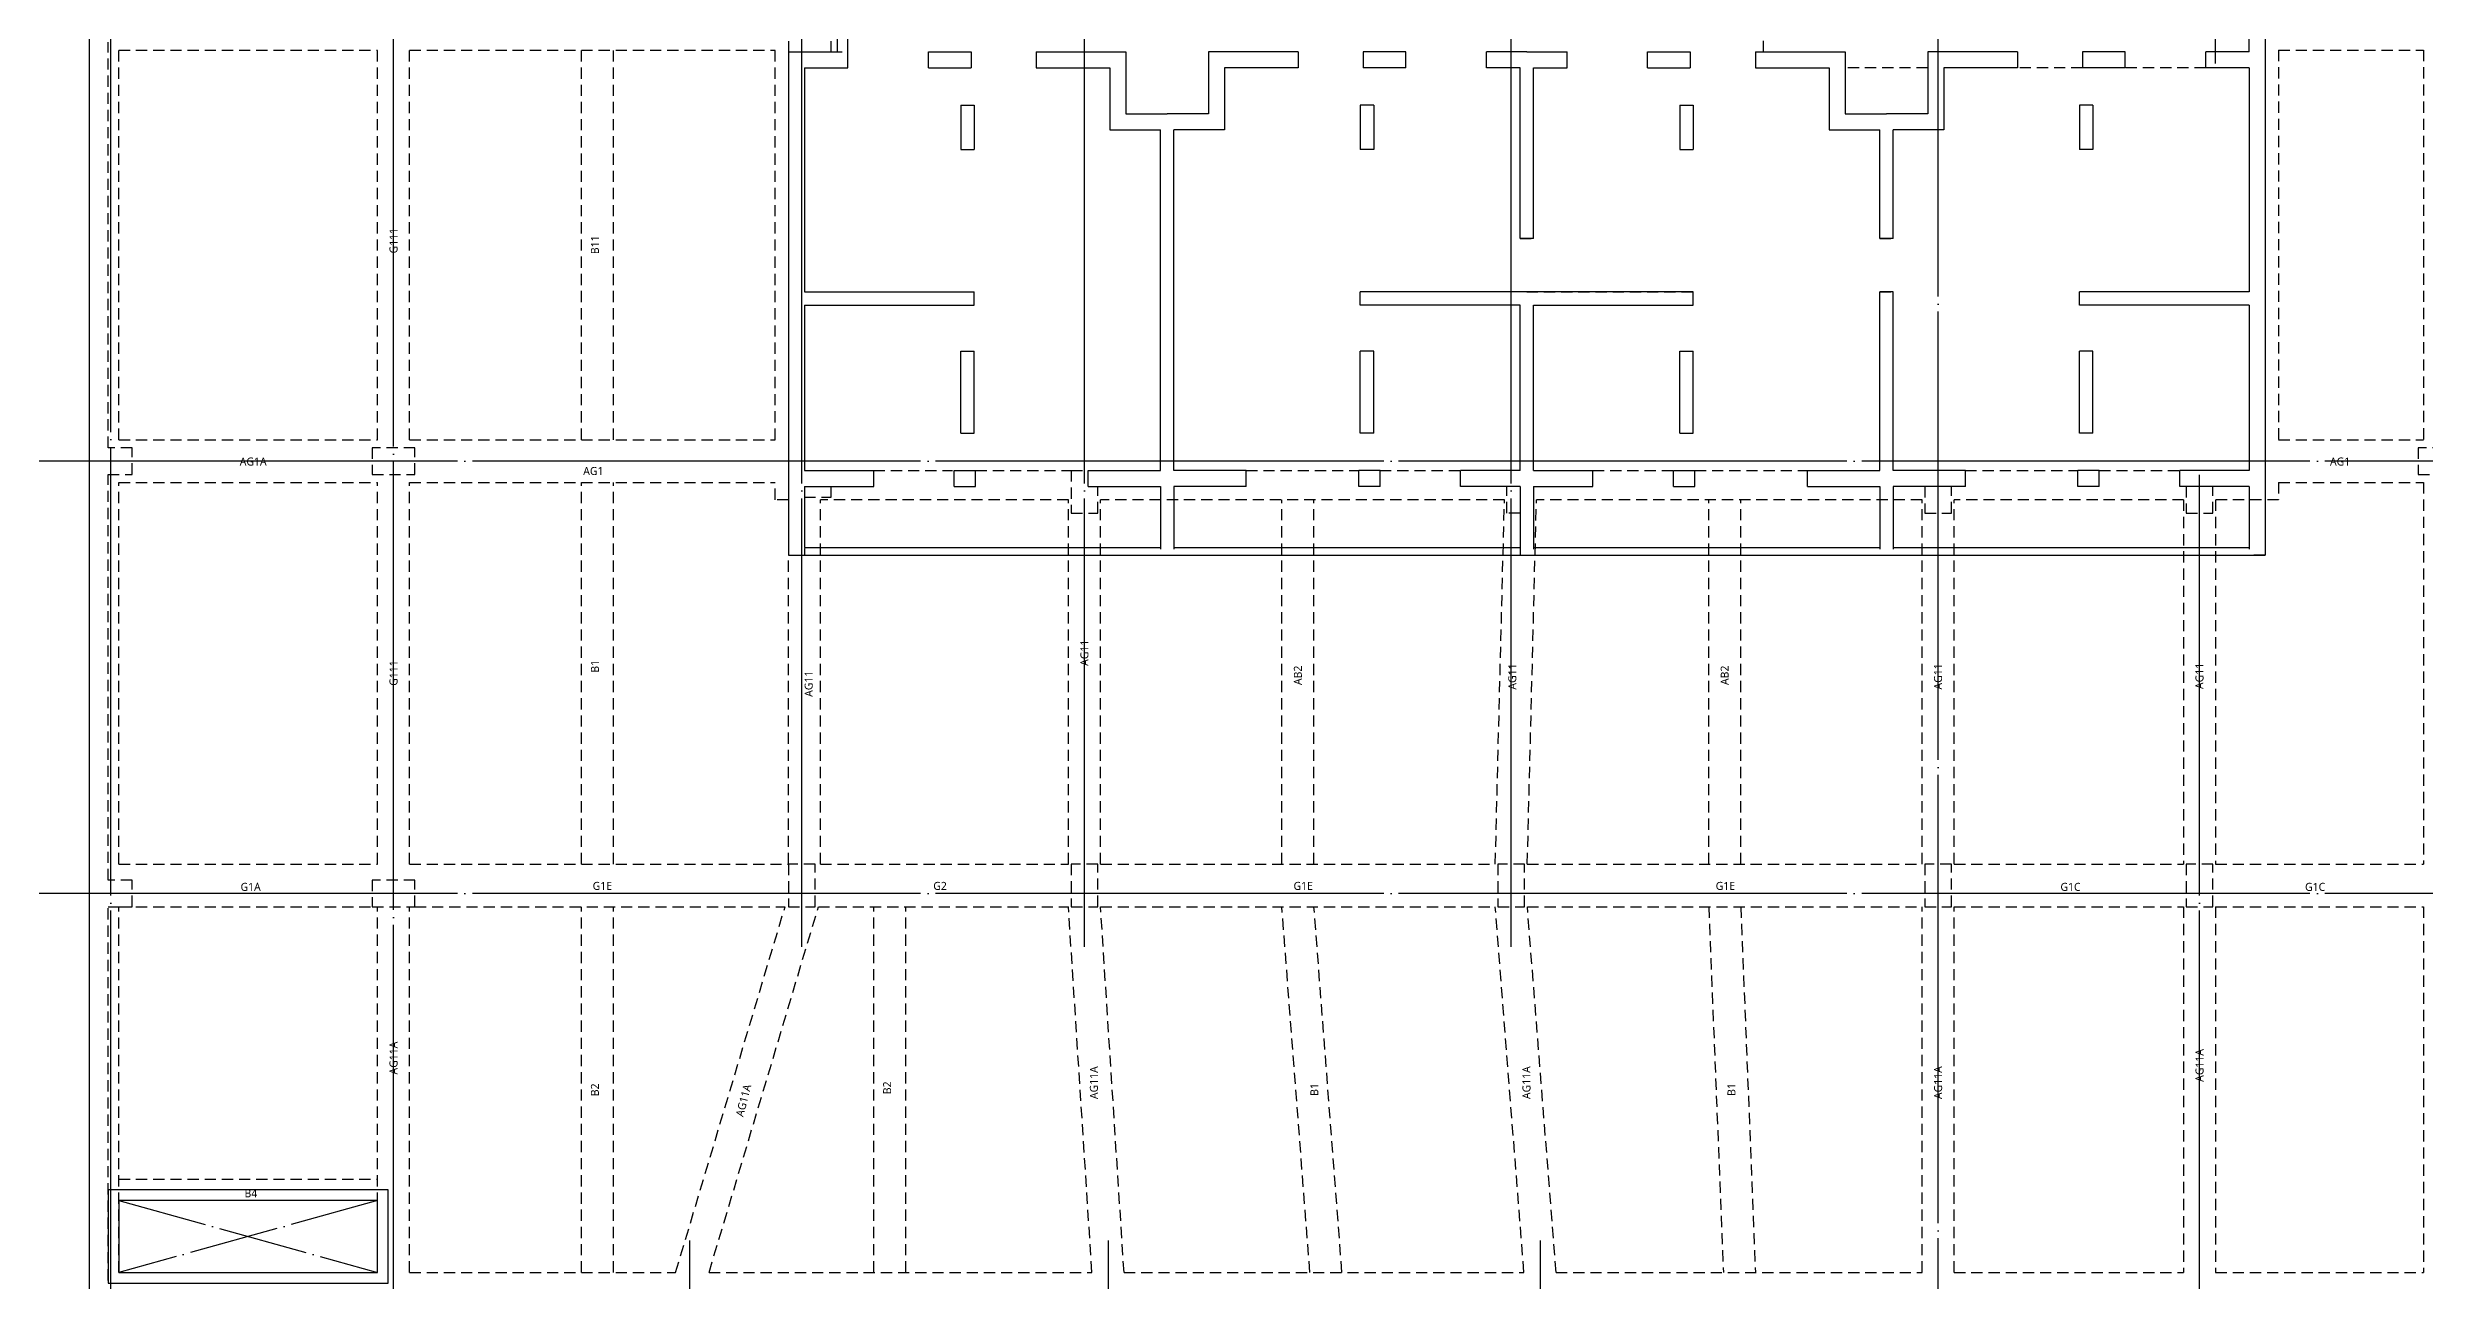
# Model space of a CAD drawing. Header units: millimetres. Extents: x 327808 to 2562540, y -728300 to 402793.
# Drawn here: x 2259564 to 2304115, y -609000 to -585904 of the extents above; entities that cross this region are included whole.
import ezdxf
from ezdxf.enums import TextEntityAlignment as Align
from ezdxf.xclip import XClip

# ---------------------------------------------------------------- set-up
doc = ezdxf.new("R2010")
doc.units = ezdxf.units.MM
doc.header["$LTSCALE"] = 140
doc.header["$XCLIPFRAME"] = 0
for name, pattern in [('XS-지하주차장$0$CEN', [62, 60, -1, 0, -1]), ('XS-지하주차장$0$DDOT', [14, 12, -1, 0, -1]), ('XS-지하주차장$0$HID', [2.3, 1.5, -0.8])]:
    doc.linetypes.add(name, pattern=pattern)
for name, color, linetype in [('XS-지하주차장$0$AWG', 5, 'XS-지하주차장$0$HID'), ('XS-지하주차장$0$B', 9, 'XS-지하주차장$0$HID'), ('XS-지하주차장$0$CEN-P', 14, 'XS-지하주차장$0$CEN'), ('XS-지하주차장$0$DA', 7, 'XS-지하주차장$0$HID'), ('XS-지하주차장$0$EL7', 7, 'Continuous'), ('XS-지하주차장$0$G', 4, 'XS-지하주차장$0$HID'), ('XS-지하주차장$0$OPEN', 9, 'XS-지하주차장$0$DDOT'), ('XS-지하주차장$0$W1-H', 11, 'XS-지하주차장$0$HID'), ('XS-지하주차장$0$W11', 40, 'Continuous'), ('XS-지하주차장$0$WG', 6, 'XS-지하주차장$0$HID')]:
    doc.layers.add(name, color=color, linetype=linetype)
doc.layers.add('XS-지하주차장$0$B-TEXT', color=7, linetype='Continuous', plot=False)
doc.layers.add('XS-지하주차장$0$G-TEXT', color=3, linetype='Continuous', plot=False)
doc.styles.add('XS-지하주차장$0$맑은 고딕', font='malgun.ttf')

# ---------------------------------------------------------------- blocks, each defined once
blk = doc.blocks.new('XS-지하주차장$0$B1-W')
at = {"layer": 'XS-지하주차장$0$W1-H'}
for p, q in [((-700, 48240), (-700, 117397)), ((40080, 74615), (40080, 63700)), ((39780, 73125), (39780, 73815)), ((-350, 65710), (-350, 73310)), ((12400, 73325), (12400, 73125)), ((12400, 73125), (12400, 63700)), ((13200, 73125), (13200, 73325)), ((13200, 73125), (13515, 73125)), ((13515, 72825), (13515, 73125)), ((15025, 72825), (15025, 73125)), ((15025, 73125), (15825, 73125)), ((15825, 73125), (15825, 72825)), ((17045, 73125), (17045, 72825)), ((17045, 73125), (18725, 73125)), ((18725, 73125), (18725, 71965)), ((21955, 73125), (20275, 73125)), ((20275, 73125), (20275, 71965)), ((21955, 73125), (21955, 72825)), ((23175, 73125), (23175, 72825)), ((23975, 73125), (23175, 73125)), ((23975, 72825), (23975, 73125)), ((25485, 72825), (25485, 73125)), ((26240, 73125), (25485, 73125)), ((26240, 73125), (26995, 73125)), ((26995, 72825), (26995, 73125)), ((28505, 72825), (28505, 73125)), ((28505, 73125), (29305, 73125)), ((29305, 73125), (29305, 72825)), ((30525, 73125), (30525, 72825)), ((30525, 73125), (32205, 73125)), ((32205, 73125), (32205, 71965)), ((35435, 73125), (33755, 73125)), ((33755, 73125), (33755, 71965)), ((35435, 73125), (35435, 72825)), ((36655, 73125), (36655, 72825)), ((37455, 73125), (36655, 73125)), ((37455, 72825), (37455, 73125)), ((38965, 72825), (38965, 73125)), ((39780, 73125), (38965, 73125)), ((12700, 72825), (13515, 72825)), ((12700, 72825), (12700, 68630)), ((15025, 72825), (15825, 72825)), ((17045, 72825), (18425, 72825)), ((18425, 72825), (18425, 71665)), ((21955, 72825), (20575, 72825)), ((20575, 72825), (20575, 71665)), ((23975, 72825), (23175, 72825)), ((26115, 72825), (25485, 72825)), ((26115, 69630), (26115, 72825)), ((26365, 69630), (26365, 72825)), ((26365, 72825), (26995, 72825)), ((28505, 72825), (29305, 72825)), ((30525, 72825), (31905, 72825)), ((31905, 72825), (31905, 71665)), ((35435, 72825), (34055, 72825)), ((34055, 72825), (34055, 71665)), ((37455, 72825), (36655, 72825)), ((39780, 72825), (38965, 72825)), ((39780, 72825), (39780, 68630)), ((15630, 72125), (15630, 71295)), ((15630, 72125), (15880, 72125)), ((15880, 72125), (15880, 71295)), ((18725, 71965), (19500, 71965)), ((20275, 71965), (19500, 71965)), ((23120, 72125), (23120, 71295)), ((23370, 72125), (23120, 72125)), ((23370, 72125), (23370, 71295)), ((29110, 72125), (29110, 71295)), ((29110, 72125), (29360, 72125)), ((29360, 72125), (29360, 71295)), ((32205, 71965), (32980, 71965)), ((33755, 71965), (32980, 71965)), ((36600, 72125), (36600, 71295)), ((36850, 72125), (36600, 72125)), ((36850, 72125), (36850, 71295)), ((15630, 71295), (15880, 71295)), ((18425, 71665), (19375, 71665)), ((19375, 65285), (19375, 71665)), ((19625, 65285), (19625, 71665)), ((20575, 71665), (19625, 71665)), ((23370, 71295), (23120, 71295)), ((29110, 71295), (29360, 71295)), ((31905, 71665), (32855, 71665)), ((32855, 69630), (32855, 71665)), ((33105, 69630), (33105, 71665)), ((34055, 71665), (33105, 71665)), ((36850, 71295), (36600, 71295)), ((26115, 69630), (26365, 69630)), ((32855, 69630), (33105, 69630)), ((12700, 68630), (15880, 68630)), ((15880, 68380), (15880, 68630)), ((26240, 68630), (23120, 68630)), ((23120, 68380), (23120, 68630)), ((26240, 68630), (29360, 68630)), ((29360, 68380), (29360, 68630)), ((32855, 65285), (32855, 68630)), ((32855, 68630), (33105, 68630)), ((33105, 65285), (33105, 68630)), ((39780, 68630), (36600, 68630)), ((36600, 68380), (36600, 68630)), ((12700, 68380), (15880, 68380)), ((12700, 68380), (12700, 65285)), ((26115, 68380), (23120, 68380)), ((26115, 65285), (26115, 68380)), ((26365, 65285), (26365, 68380)), ((26365, 68380), (29360, 68380)), ((39780, 68380), (36600, 68380)), ((39780, 68380), (39780, 65285)), ((15630, 65985), (15630, 67520)), ((15630, 67520), (15880, 67520)), ((15880, 65985), (15880, 67520)), ((23120, 65985), (23120, 67520)), ((23370, 67520), (23120, 67520)), ((23370, 65985), (23370, 67520)), ((29110, 65985), (29110, 67520)), ((29110, 67520), (29360, 67520)), ((29360, 65985), (29360, 67520)), ((36600, 65985), (36600, 67520)), ((36850, 67520), (36600, 67520)), ((36850, 65985), (36850, 67520)), ((15630, 65985), (15880, 65985)), ((23370, 65985), (23120, 65985)), ((29110, 65985), (29360, 65985)), ((36850, 65985), (36600, 65985)), ((100, 65710), (-350, 65710)), ((100, 65210), (100, 65710)), ((4600, 65710), (4600, 65210)), ((5400, 65710), (4600, 65710)), ((5400, 65210), (5400, 65710)), ((42950, 65710), (42950, 65210)), ((43750, 65710), (42950, 65710)), ((-350, 57610), (-350, 65210)), ((-350, 65210), (100, 65210)), ((4600, 65210), (5400, 65210)), ((12700, 65285), (14000, 65285)), ((14000, 64985), (14000, 65285)), ((15510, 65285), (15910, 65285)), ((15510, 64985), (15510, 65285)), ((15910, 64985), (15910, 65285)), ((17700, 65285), (17700, 64485)), ((17700, 65285), (18020, 65285)), ((18020, 65285), (19375, 65285)), ((20980, 65285), (19625, 65285)), ((20980, 64985), (20980, 65285)), ((23490, 65285), (23090, 65285)), ((23090, 64985), (23090, 65285)), ((23490, 64985), (23490, 65285)), ((25000, 64985), (25000, 65285)), ((26115, 65285), (25000, 65285)), ((26365, 65285), (27480, 65285)), ((27480, 64985), (27480, 65285)), ((28990, 65285), (29390, 65285)), ((28990, 64985), (28990, 65285)), ((29390, 64985), (29390, 65285)), ((31500, 65285), (32855, 65285)), ((31500, 64985), (31500, 65285)), ((34460, 65285), (33105, 65285)), ((34460, 64985), (34460, 65285)), ((36970, 65285), (36570, 65285)), ((36570, 64985), (36570, 65285)), ((36970, 64985), (36970, 65285)), ((38480, 64985), (38480, 65285)), ((39780, 65285), (38480, 65285)), ((42950, 65210), (43750, 65210)), ((12700, 64785), (12700, 63700)), ((12700, 64785), (13200, 64785)), ((13200, 64985), (14000, 64985)), ((13200, 64785), (13200, 64985)), ((15510, 64985), (15910, 64985)), ((18200, 64985), (19375, 64985)), ((18200, 64485), (18200, 64985)), ((19375, 64985), (19375, 63700)), ((20980, 64985), (19625, 64985)), ((19625, 64985), (19625, 63700)), ((23490, 64985), (23090, 64985)), ((25865, 64985), (25000, 64985)), ((25865, 64485), (25865, 64985)), ((26365, 64985), (27480, 64985)), ((26365, 64985), (26365, 63700)), ((28990, 64985), (29390, 64985)), ((31500, 64985), (32855, 64985)), ((32855, 64985), (32855, 63700)), ((33700, 64985), (33105, 64985)), ((33105, 64985), (33105, 63700)), ((33700, 64985), (33700, 64485)), ((34460, 64985), (34200, 64985)), ((34200, 64485), (34200, 64985)), ((36970, 64985), (36570, 64985)), ((38600, 64985), (38480, 64985)), ((38600, 64985), (38600, 64485)), ((39780, 64985), (39100, 64985)), ((39100, 64485), (39100, 64985)), ((39780, 64985), (39780, 63700)), ((17700, 64485), (18200, 64485)), ((26115, 64485), (25865, 64485)), ((26115, 64485), (26115, 63700)), ((33700, 64485), (34200, 64485)), ((38600, 64485), (39100, 64485)), ((12400, 63700), (12700, 63700)), ((19375, 63700), (19625, 63700)), ((26115, 63700), (26365, 63700)), ((32855, 63700), (33105, 63700)), ((40080, 63700), (39780, 63700)), ((100, 57610), (-350, 57610)), ((100, 57110), (100, 57610)), ((4600, 57610), (4600, 57110)), ((5400, 57610), (4600, 57610)), ((5400, 57110), (5400, 57610)), ((12900, 57910), (12400, 57910)), ((12400, 57910), (12400, 57110)), ((12900, 57110), (12900, 57910)), ((18200, 57910), (17700, 57910)), ((17700, 57910), (17700, 57110)), ((18200, 57110), (18200, 57910)), ((26200, 57910), (25700, 57910)), ((25700, 57910), (25700, 57110)), ((26200, 57110), (26200, 57910)), ((34200, 57910), (33700, 57910)), ((33700, 57910), (33700, 57110)), ((34200, 57110), (34200, 57910)), ((39100, 57910), (38600, 57910)), ((38600, 57910), (38600, 57110)), ((39100, 57110), (39100, 57910)), ((-350, 50110), (-350, 57110)), ((-350, 57110), (100, 57110)), ((4600, 57110), (5400, 57110)), ((12400, 57110), (12900, 57110)), ((17700, 57110), (18200, 57110)), ((25700, 57110), (26200, 57110)), ((33700, 57110), (34200, 57110)), ((38600, 57110), (39100, 57110))]:
    blk.add_line(p, q, dxfattribs=at)
blk = doc.blocks.new('XS-지하주차장$0$102')
at = {"layer": 'XS-지하주차장$0$W11'}
for p, q in [((25145, 22225), (25145, 27680)), ((25145, 27680), (36060, 27680)), ((36060, 0), (36060, 27680)), ((26635, 27380), (25285, 27380)), ((25285, 18275), (25285, 27380)), ((26635, 27380), (26635, 26565)), ((26935, 27380), (26935, 26565)), ((26935, 27380), (31130, 27380)), ((31130, 27380), (31130, 24200)), ((31380, 27380), (31380, 24200)), ((31380, 27380), (34475, 27380)), ((34475, 27380), (34475, 26080)), ((34775, 27380), (34775, 26080)), ((34775, 27380), (35920, 27380)), ((35920, 20705), (35920, 27380)), ((26935, 26565), (26635, 26565)), ((34775, 26080), (34475, 26080)), ((26935, 25055), (26635, 25055)), ((26635, 25055), (26635, 24255)), ((26935, 25055), (26935, 24255)), ((34475, 24570), (34475, 24170)), ((34775, 24570), (34475, 24570)), ((34775, 24570), (34775, 24170)), ((26635, 24255), (26935, 24255)), ((27635, 24450), (28465, 24450)), ((27635, 24450), (27635, 24200)), ((27635, 24200), (28465, 24200)), ((28465, 24450), (28465, 24200)), ((31380, 24200), (31130, 24200)), ((33775, 24450), (32240, 24450)), ((32240, 24450), (32240, 24200)), ((33775, 24200), (32240, 24200)), ((33775, 24450), (33775, 24200)), ((34775, 24170), (34475, 24170)), ((26635, 23035), (26935, 23035)), ((26635, 23035), (26635, 21355)), ((26935, 23035), (26935, 21655)), ((25145, 22225), (25085, 22225)), ((25085, 18575), (25085, 22225)), ((34475, 22060), (34475, 20705)), ((34775, 22060), (34475, 22060)), ((34775, 22060), (34775, 20705)), ((26935, 21655), (28095, 21655)), ((28095, 21655), (28095, 20705)), ((26635, 21355), (27795, 21355)), ((27795, 21355), (27795, 20580)), ((27795, 19805), (27795, 20580)), ((30130, 20705), (28095, 20705)), ((30130, 20705), (30130, 20455)), ((34475, 20705), (31130, 20705)), ((31130, 20705), (31130, 20455)), ((34775, 20705), (35920, 20705)), ((28095, 19505), (28095, 20455)), ((30130, 20455), (28095, 20455)), ((34475, 20455), (31130, 20455)), ((34475, 19100), (34475, 20455)), ((34775, 19100), (34775, 20455)), ((34775, 20455), (35920, 20455)), ((35920, 13965), (35920, 20455)), ((26635, 18125), (26635, 19805)), ((26635, 19805), (27795, 19805)), ((26935, 18125), (26935, 19505)), ((26935, 19505), (28095, 19505)), ((34775, 19100), (34475, 19100)), ((16835, 18575), (16835, 10415)), ((25085, 18575), (16835, 18575)), ((17135, 15875), (17135, 18275)), ((17135, 18275), (19735, 18275)), ((19735, 17620), (19735, 18275)), ((20035, 17620), (20035, 18275)), ((22235, 18275), (20035, 18275)), ((22235, 17675), (22235, 18275)), ((22535, 18275), (24835, 18275)), ((22535, 17675), (22535, 18275)), ((24835, 13375), (24835, 18275)), ((25135, 10725), (25135, 18275)), ((25135, 18275), (25285, 18275)), ((26635, 18125), (26935, 18125)), ((19735, 17620), (20035, 17620)), ((22235, 17675), (22535, 17675)), ((27635, 16960), (28465, 16960)), ((27635, 16710), (27635, 16960)), ((28465, 16710), (28465, 16960)), ((31130, 16960), (31130, 10720)), ((31380, 16960), (31130, 16960)), ((31380, 13965), (31380, 16960)), ((33775, 16960), (32240, 16960)), ((32240, 16710), (32240, 16960)), ((33775, 16710), (33775, 16960)), ((34475, 16590), (34475, 16990)), ((34775, 16990), (34475, 16990)), ((34775, 16590), (34775, 16990)), ((22235, 15165), (22235, 16485)), ((22235, 16485), (22535, 16485)), ((22535, 15165), (22535, 16485)), ((26635, 16905), (26935, 16905)), ((26635, 16105), (26635, 16905)), ((26935, 16105), (26935, 16905)), ((27635, 16710), (28465, 16710)), ((33775, 16710), (32240, 16710)), ((34775, 16590), (34475, 16590)), ((19735, 15875), (19735, 16050)), ((20035, 16050), (19735, 16050)), ((20035, 15575), (20035, 16050)), ((26935, 16105), (26635, 16105)), ((17135, 15875), (19735, 15875)), ((17135, 11025), (17135, 15575)), ((17135, 15575), (20035, 15575)), ((22235, 15165), (22535, 15165)), ((34775, 15080), (34475, 15080)), ((34475, 13965), (34475, 15080)), ((34775, 13965), (34775, 15080)), ((19735, 11025), (19735, 14465)), ((19735, 14465), (20035, 14465)), ((20035, 10725), (20035, 14465)), ((26935, 14595), (26635, 14595)), ((26635, 13840), (26635, 14595)), ((26935, 13965), (26935, 14595)), ((22235, 13075), (22235, 14075)), ((22235, 14075), (22535, 14075)), ((22535, 13375), (22535, 14075)), ((26635, 13840), (26635, 13085)), ((30130, 13965), (26935, 13965)), ((30130, 13965), (30130, 13715)), ((34475, 13965), (31380, 13965)), ((34775, 13965), (35920, 13965)), ((7250, 13475), (0, 13475)), ((0, 13475), (0, 0)), ((7250, 13475), (7250, 10415)), ((22535, 13375), (24835, 13375)), ((30130, 13715), (26935, 13715)), ((26935, 13715), (26935, 13085)), ((34475, 13715), (31380, 13715)), ((31380, 13715), (31380, 10720)), ((34475, 13715), (34475, 12600)), ((34775, 13715), (34775, 12600)), ((34775, 13715), (35920, 13715)), ((35920, 7225), (35920, 13715)), ((300, 13175), (300, 10575)), ((4850, 13175), (300, 13175)), ((4850, 13175), (4850, 11685)), ((6950, 13175), (5150, 13175)), ((5150, 13175), (5150, 11685)), ((6950, 13175), (6950, 10275)), ((22235, 13075), (24835, 13075)), ((24835, 10725), (24835, 13075)), ((26935, 13085), (26635, 13085)), ((34775, 12600), (34475, 12600)), ((4850, 11685), (5150, 11685)), ((26935, 11575), (26635, 11575)), ((26635, 11575), (26635, 10775)), ((26935, 11575), (26935, 10775)), ((17135, 11025), (19735, 11025)), ((17135, 10275), (17135, 10725)), ((17135, 10725), (20035, 10725)), ((24835, 10725), (25135, 10725)), ((26635, 10775), (26935, 10775)), ((27635, 10970), (28465, 10970)), ((27635, 10970), (27635, 10720)), ((27635, 10720), (28465, 10720)), ((28465, 10970), (28465, 10720)), ((31380, 10720), (31130, 10720)), ((33775, 10970), (32240, 10970)), ((32240, 10970), (32240, 10720)), ((33775, 10720), (32240, 10720)), ((33775, 10970), (33775, 10720)), ((34475, 11090), (34475, 10690)), ((34775, 11090), (34475, 11090)), ((34775, 11090), (34775, 10690)), ((5840, 10575), (300, 10575)), ((5840, 10275), (300, 10275)), ((300, 10275), (300, 8925)), ((5840, 10575), (5840, 10275)), ((6950, 10275), (17135, 10275)), ((7250, 10415), (16835, 10415)), ((34775, 10690), (34475, 10690)), ((26635, 9555), (26935, 9555)), ((26635, 9555), (26635, 7875)), ((26935, 9555), (26935, 8175)), ((300, 8925), (1115, 8925)), ((1115, 8625), (1115, 8925)), ((2325, 8625), (2325, 8925)), ((2325, 8925), (3125, 8925)), ((3125, 8925), (3125, 8625)), ((4345, 8925), (4345, 8625)), ((4345, 8925), (5675, 8925)), ((5675, 8925), (5675, 7505)), ((8455, 8925), (7125, 8925)), ((7125, 8925), (7125, 7505)), ((8455, 8925), (8455, 8625)), ((10475, 8925), (10400, 8925)), ((10475, 8625), (10475, 8925)), ((11685, 8625), (11685, 8925)), ((12440, 8925), (11685, 8925)), ((12440, 8925), (13195, 8925)), ((13195, 8625), (13195, 8925)), ((14405, 8625), (14405, 8925)), ((14405, 8925), (15205, 8925)), ((15205, 8925), (15205, 8625)), ((16425, 8925), (17755, 8925)), ((16425, 8925), (16425, 8625)), ((17755, 8925), (17755, 7505)), ((20535, 8925), (19205, 8925)), ((19205, 8925), (19205, 7505)), ((20535, 8925), (20535, 8625)), ((21755, 8925), (21755, 8625)), ((22555, 8925), (21755, 8925)), ((22555, 8625), (22555, 8925)), ((23765, 8625), (23765, 8925)), ((24535, 8925), (23765, 8925)), ((24535, 8925), (24835, 8925)), ((24835, 8925), (24835, 1115)), ((300, 8625), (1115, 8625)), ((300, 8625), (300, 4630)), ((2325, 8625), (3125, 8625)), ((4345, 8625), (5375, 8625)), ((5375, 8625), (5375, 7205)), ((8455, 8625), (7425, 8625)), ((7425, 8625), (7425, 7205)), ((10475, 8625), (9675, 8625)), ((12315, 8625), (11685, 8625)), ((12315, 5630), (12315, 8625)), ((12565, 5630), (12565, 8625)), ((12565, 8625), (13195, 8625)), ((14405, 8625), (15205, 8625)), ((16425, 8625), (17455, 8625)), ((17455, 8625), (17455, 7205)), ((20535, 8625), (19505, 8625)), ((19505, 8625), (19505, 7205)), ((22555, 8625), (21755, 8625)), ((24535, 8625), (23765, 8625)), ((24535, 8625), (24535, 4630)), ((34475, 8580), (34475, 7225)), ((34775, 8580), (34475, 8580)), ((34775, 8580), (34775, 7225)), ((26935, 8175), (28095, 8175)), ((28095, 8175), (28095, 7225)), ((2930, 7925), (2930, 7295)), ((2930, 7925), (3180, 7925)), ((3180, 7925), (3180, 7295)), ((9620, 7925), (9620, 7295)), ((9870, 7925), (9620, 7925)), ((9870, 7925), (9870, 7295)), ((15010, 7925), (15010, 7295)), ((15010, 7925), (15260, 7925)), ((15260, 7925), (15260, 7295)), ((21700, 7925), (21700, 7295)), ((21950, 7925), (21700, 7925)), ((21950, 7925), (21950, 7295)), ((26635, 7875), (27795, 7875)), ((27795, 7875), (27795, 7100)), ((2930, 7295), (3180, 7295)), ((5375, 7205), (6275, 7205)), ((5675, 7505), (6400, 7505)), ((6275, 2285), (6275, 7205)), ((7125, 7505), (6400, 7505)), ((6525, 2285), (6525, 7205)), ((7425, 7205), (6525, 7205)), ((9870, 7295), (9620, 7295)), ((15010, 7295), (15260, 7295)), ((17455, 7205), (18355, 7205)), ((17755, 7505), (18480, 7505)), ((18355, 5630), (18355, 7205)), ((19205, 7505), (18480, 7505)), ((19505, 7205), (18605, 7205)), ((18605, 5630), (18605, 7205)), ((21950, 7295), (21700, 7295)), ((34475, 7225), (28095, 7225)), ((34775, 7225), (35920, 7225)), ((27795, 6325), (27795, 7100)), ((34475, 6975), (28095, 6975)), ((28095, 6025), (28095, 6975)), ((34475, 5620), (34475, 6975)), ((34775, 5620), (34775, 6975)), ((34775, 6975), (35920, 6975)), ((35920, 300), (35920, 6975)), ((26635, 4645), (26635, 6325)), ((26635, 6325), (27795, 6325)), ((26935, 4645), (26935, 6025)), ((26935, 6025), (28095, 6025)), ((12565, 5630), (12315, 5630)), ((18605, 5630), (18355, 5630)), ((34775, 5620), (34475, 5620)), ((300, 4630), (3180, 4630)), ((3180, 4380), (3180, 4630)), ((15260, 4630), (9620, 4630)), ((9620, 4380), (9620, 4630)), ((15260, 4380), (15260, 4630)), ((18355, 2285), (18355, 4630)), ((18605, 4630), (18355, 4630)), ((18605, 2285), (18605, 4630)), ((24535, 4630), (21700, 4630)), ((21700, 4380), (21700, 4630)), ((26635, 4645), (26935, 4645)), ((300, 4380), (3180, 4380)), ((300, 4380), (300, 2285)), ((12315, 4380), (9620, 4380)), ((12315, 2285), (12315, 4380)), ((12565, 2285), (12565, 4380)), ((12565, 4380), (15260, 4380)), ((24535, 4380), (21700, 4380)), ((24535, 4380), (24535, 2285)), ((2930, 2285), (2930, 3520)), ((2930, 3520), (3180, 3520)), ((3180, 2285), (3180, 3520)), ((9620, 2285), (9620, 3520)), ((9870, 3520), (9620, 3520)), ((9870, 2285), (9870, 3520)), ((15010, 2285), (15010, 3520)), ((15010, 3520), (15260, 3520)), ((15260, 2285), (15260, 3520)), ((21700, 2285), (21700, 3520)), ((21950, 3520), (21700, 3520)), ((21950, 2285), (21950, 3520)), ((26635, 3425), (26935, 3425)), ((26635, 2625), (26635, 3425)), ((26935, 2625), (26935, 3425)), ((27635, 3480), (28465, 3480)), ((27635, 3230), (27635, 3480)), ((27635, 3230), (28465, 3230)), ((28465, 3230), (28465, 3480)), ((31130, 300), (31130, 3480)), ((31380, 3480), (31130, 3480)), ((31380, 300), (31380, 3480)), ((33775, 3480), (32240, 3480)), ((32240, 3230), (32240, 3480)), ((33775, 3230), (32240, 3230)), ((33775, 3230), (33775, 3480)), ((34475, 3110), (34475, 3510)), ((34775, 3510), (34475, 3510)), ((34775, 3110), (34775, 3510)), ((34775, 3110), (34475, 3110)), ((300, 2285), (1000, 2285)), ((1000, 1285), (1000, 2285)), ((2930, 2285), (3180, 2285)), ((5900, 2285), (6275, 2285)), ((5900, 2285), (5900, 1285)), ((6525, 2285), (6900, 2285)), ((6900, 1285), (6900, 2285)), ((9870, 2285), (9620, 2285)), ((11940, 1285), (11940, 2285)), ((12315, 2285), (11940, 2285)), ((12565, 2285), (12940, 2285)), ((12940, 1285), (12940, 2285)), ((15010, 2285), (15260, 2285)), ((17980, 2285), (18355, 2285)), ((17980, 2285), (17980, 1285)), ((18605, 2285), (18980, 2285)), ((18980, 1285), (18980, 2285)), ((21950, 2285), (21700, 2285)), ((23835, 1285), (23835, 2285)), ((24535, 2285), (23835, 2285)), ((26935, 2625), (26635, 2625)), ((34775, 1600), (34475, 1600)), ((34475, 300), (34475, 1600)), ((34775, 300), (34775, 1600)), ((300, 1285), (1000, 1285)), ((300, 1285), (300, 140)), ((5900, 1285), (6275, 1285)), ((6275, 1285), (6275, 140)), ((6525, 1285), (6525, 140)), ((6525, 1285), (6900, 1285)), ((12315, 1285), (11940, 1285)), ((12315, 1285), (12315, 140)), ((12565, 1285), (12940, 1285)), ((12565, 1285), (12565, 140)), ((17980, 1285), (18355, 1285)), ((18355, 1285), (18355, 140)), ((18605, 1285), (18605, 140)), ((18605, 1285), (18980, 1285)), ((24535, 1285), (23835, 1285)), ((24535, 140), (24535, 1285)), ((26935, 1115), (24835, 1115)), ((24835, 915), (26635, 915)), ((24835, 915), (24835, 0)), ((26635, 0), (26635, 915)), ((26935, 300), (26935, 1115)), ((6275, 140), (300, 140)), ((12315, 140), (6525, 140)), ((18355, 140), (12565, 140)), ((24535, 140), (18605, 140)), ((26935, 300), (31130, 300)), ((31380, 300), (34475, 300)), ((34775, 300), (35920, 300)), ((0, 0), (24835, 0)), ((26635, 0), (36060, 0))]:
    blk.add_line(p, q, dxfattribs=at)
blk = doc.blocks.new('XS-지하주차장')
at = {"layer": 'XS-지하주차장$0$AWG'}
for p, q in [((990685, 142315), (990685, 143665)), ((972160, 135050), (972160, 142350)), ((1000340, 142350), (1000340, 135050)), ((993765, 142015), (992215, 142015)), ((996665, 142015), (995445, 142015)), ((998975, 142015), (997465, 142015)), ((972160, 133925), (972160, 134250)), ((974010, 134475), (975483, 134475)), ((975920, 134475), (977710, 134475)), ((980990, 134475), (983100, 134475)), ((983500, 134475), (985010, 134475)), ((987490, 134475), (989000, 134475)), ((989400, 134475), (991510, 134475)), ((994470, 134475), (996580, 134475)), ((996980, 134475), (998490, 134475)), ((1000340, 134250), (1000340, 133925)), ((972410, 133925), (972160, 133925)), ((977660, 133925), (973010, 133925)), ((985831, 133925), (978260, 133925)), ((993660, 133925), (986431, 133925)), ((998560, 133925), (994260, 133925)), ((1000340, 133925), (999160, 133925))]:
    blk.add_line(p, q, dxfattribs=at)
at = {"layer": 'XS-지하주차장$0$B'}
for p, q in [((968535, 135050), (968535, 142350)), ((969135, 135050), (969135, 142350)), ((968535, 127100), (968535, 134250)), ((969135, 127100), (969135, 134250)), ((981660, 127100), (981660, 133925)), ((982260, 127100), (982260, 133925)), ((989660, 127100), (989660, 133925)), ((990260, 127100), (990260, 133925)), ((968535, 119450), (968535, 126300)), ((969135, 119450), (969135, 126300)), ((974010, 119450), (974010, 126300)), ((974610, 119450), (974610, 126300)), ((982184, 119450), (981659, 126300)), ((982786, 119450), (982261, 126300)), ((989660, 126300), (989935, 119450)), ((990261, 126300), (990535, 119450)), ((959860, 121200), (964710, 121200))]:
    blk.add_line(p, q, dxfattribs=at)
at = {"layer": 'XS-지하주차장$0$CEN-P'}
for p, q in [((959710, 48390), (959710, 243390)), ((965010, 117560), (965010, 243390)), ((972660, 125550), (972660, 243390)), ((977960, 125550), (977960, 243390)), ((985960, 125550), (985960, 243390)), ((993960, 85650), (993960, 243390)), ((999160, 142100), (999160, 243390)), ((1148490, 134650), (924510, 134650)), ((1148490, 126550), (924510, 126550)), ((970565, 48390), (970565, 120050))]:
    blk.add_line(p, q, dxfattribs=at)
at = {"layer": 'XS-지하주차장$0$CEN-P', "color": 124}
blk.add_line((998860, 48390), (998860, 134390), dxfattribs=at)
at = {"layer": 'XS-지하주차장$0$CEN-P', "color": 181}
for p, q in [((978410, 85650), (978410, 120050)), ((986510, 85650), (986510, 120050))]:
    blk.add_line(p, q, dxfattribs=at)
at = {"layer": 'XS-지하주차장$0$DA', "linetype": 'Continuous'}
blk.add_lwpolyline([(964910, 119250), (964910, 121000), (959660, 121000), (959660, 119250)], close=True, dxfattribs=at)
blk.add_lwpolyline([(964710, 119450), (964710, 120800), (959860, 120800), (959860, 119450), (964710, 119450)], dxfattribs=at)
at = {"layer": 'XS-지하주차장$0$EL7'}
blk.add_lwpolyline([(960310, 117430), (959310, 117430), (959310, 186587)], dxfattribs=at)
at = {"layer": 'XS-지하주차장$0$G'}
for p, q in [((959860, 142350), (964710, 142350)), ((964710, 135050), (964710, 142350)), ((965310, 135050), (965310, 142350)), ((965310, 142350), (972160, 142350)), ((1000340, 142350), (1003060, 142350)), ((1003060, 142350), (1003060, 135050)), ((959860, 135050), (964710, 135050)), ((965310, 135050), (972160, 135050)), ((1000340, 135050), (1003060, 135050)), ((959860, 134250), (964710, 134250)), ((964710, 127100), (964710, 134250)), ((965310, 127100), (965310, 134250)), ((965310, 134250), (972160, 134250)), ((1000340, 134250), (1003060, 134250)), ((1003060, 134250), (1003060, 127100)), ((973010, 127100), (973010, 133925)), ((977660, 127100), (977660, 133925)), ((978260, 127100), (978260, 133925)), ((985660, 127100), (985831, 133925)), ((986260, 127100), (986431, 133925)), ((993660, 127100), (993660, 133925)), ((994260, 127100), (994260, 133925)), ((998560, 133925), (998560, 127100)), ((999160, 133925), (999160, 127100)), ((972410, 127100), (972410, 132890)), ((959860, 127100), (964710, 127100)), ((965310, 127100), (972410, 127100)), ((973010, 127100), (977660, 127100)), ((978260, 127100), (985660, 127100)), ((986260, 127100), (993660, 127100)), ((994260, 127100), (998560, 127100)), ((999160, 127100), (1003060, 127100)), ((959860, 126300), (964610, 126300)), ((964710, 119450), (964710, 126300)), ((965310, 119450), (965310, 126300)), ((965410, 126300), (972347, 126300)), ((970297, 119450), (972347, 126300)), ((970923, 119450), (972973, 126300)), ((972973, 126300), (977659, 126300)), ((978100, 119450), (977659, 126300)), ((978261, 126300), (985659, 126300)), ((978701, 119450), (978261, 126300)), ((986197, 119450), (985659, 126300)), ((986261, 126300), (993660, 126300)), ((986799, 119450), (986261, 126300)), ((993660, 119450), (993660, 126300)), ((994260, 119450), (994260, 126300)), ((994260, 126300), (998560, 126300)), ((998560, 126300), (998560, 119450)), ((999160, 126300), (1003060, 126300)), ((999160, 126300), (999160, 119450)), ((1003060, 126300), (1003060, 119450)), ((959860, 119450), (964710, 119450)), ((965310, 119450), (970297, 119450)), ((970923, 119450), (978100, 119450)), ((978701, 119450), (986197, 119450)), ((986799, 119450), (993660, 119450)), ((994260, 119450), (998560, 119450)), ((999160, 119450), (1003060, 119450))]:
    blk.add_line(p, q, dxfattribs=at)
at = {"layer": 'XS-지하주차장$0$OPEN'}
for points in [[(959860, 120800), (964710, 119450)], [(964710, 120800), (959860, 119450)]]:
    blk.add_lwpolyline(points, dxfattribs=at)
at = {"layer": 'XS-지하주차장$0$WG'}
for p, q in [((959860, 135050), (959860, 142350)), ((959860, 127100), (959860, 134250)), ((959860, 119450), (959860, 126300))]:
    blk.add_line(p, q, dxfattribs=at)
at = {"layer": 'XS-지하주차장$0$W1-H'}
blk.add_blockref('XS-지하주차장$0$B1-W', (960010, 69190), dxfattribs=at)
at = {"layer": 'XS-지하주차장$0$W11', "rotation": 270}
blk.add_blockref('XS-지하주차장$0$102', (972410, 168950), dxfattribs=at)
at = {"layer": 'XS-지하주차장$0$B-TEXT', "color": 0, "style": 'XS-지하주차장$0$맑은 고딕'}
for s, rotation, p in [('G111', 90, (965009, 138778)), ('B11', 90, (968784, 138702)), ('AG11', 90, (977958, 131058)), ('G111', 90, (965009, 130678)), ('B1', 90, (968784, 130805)), ('AG11', 90, (972790, 130478)), ('AB2', 90, (981959, 130636)), ('AG11', 90, (985978, 130613)), ('AB2', 90, (989959, 130636)), ('AG11', 90, (993958, 130615)), ('AG11', 90, (998858, 130624)), ('AG11A', 90, (965009, 123466)), ('AG11A', 90, (998859, 123328)), ('B2', 90, (968784, 122871)), ('B2', 90, (974261, 122908)), ('AG11A', 90, (978136, 123005)), ('AG11A', 90, (986244, 123005)), ('AG11A', 90, (993959, 123005)), ('AG11A', 75.565, (971568, 122672)), ('B1', 90, (982268, 122877)), ('B1', 90, (990086, 122877))]:
    blk.add_text(s, height=150, rotation=rotation, dxfattribs=at).set_placement(p, align=Align.MIDDLE_CENTER)
blk.add_text('B4', height=150, dxfattribs=at).set_placement((962336, 120932), align=Align.MIDDLE_CENTER)
at = {"layer": 'XS-지하주차장$0$G-TEXT', "color": 3, "style": 'XS-지하주차장$0$맑은 고딕'}
for s, p in [('AG1A', (962379, 134641)), ('AG1', (1001494, 134641)), ('AG1', (968754, 134464)), ('G1A', (962331, 126673)), ('G1E', (968923, 126691)), ('G2', (975253, 126691)), ('G1E', (982059, 126691)), ('G1E', (989972, 126691)), ('G1C', (996441, 126673)), ('G1C', (1001025, 126673))]:
    blk.add_text(s, height=150, dxfattribs=at).set_placement(p, align=Align.MIDDLE_CENTER)

msp = doc.modelspace()

# ---------------------------------------------------------------- block references
ref = msp.add_blockref('XS-지하주차장', (1301040, -728300))
XClip(ref).set_block_clipping_path([(0, -0.0000000001), (1261500, 297000)])

doc.saveas('drawing.dxf')
